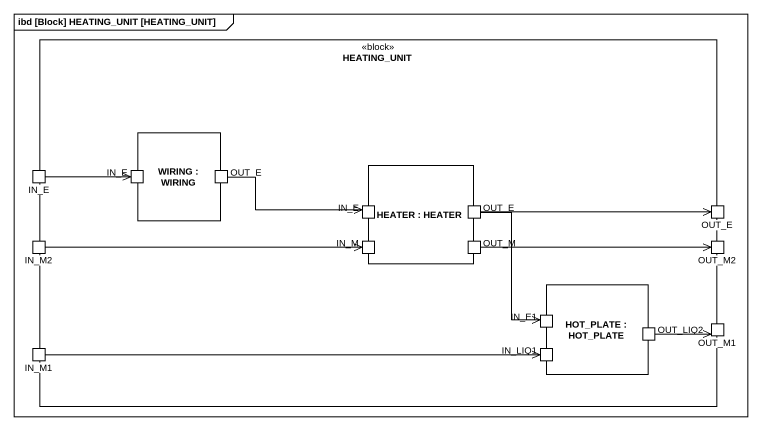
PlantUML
@startuml
mainframe ibd [Block] HEATING_UNIT [HEATING_UNIT]
rectangle HEATING_UNIT <<block>> {
  rectangle "WIRING : WIRING" as WIRING {
    port "IN_E" as IN_E_2
    port OUT_E
  }
  port IN_E
  rectangle "HEATER : HEATER" as HEATER {
    port "IN_E" as IN_E_3
    port "OUT_E" as OUT_E_2
    port IN_M
    port OUT_M
  }
  port "OUT_E" as OUT_E_3
  port IN_M2
  port OUT_M2
  rectangle "HOT_PLATE : HOT_PLATE" as HOT_PLATE {
    port IN_E1
    port IN_LIQ1
    port OUT_LIQ2
  }
  port IN_M1
  port OUT_M1
}
IN_E -right-> IN_E_2
OUT_E -right-> IN_E_3
OUT_E_2 -right-> OUT_E_3
OUT_E_2 --> IN_E1
IN_M2 -right-> IN_M
OUT_M -right-> OUT_M2
IN_M1 -right-> IN_LIQ1
OUT_LIQ2 -right-> OUT_M1
@enduml
